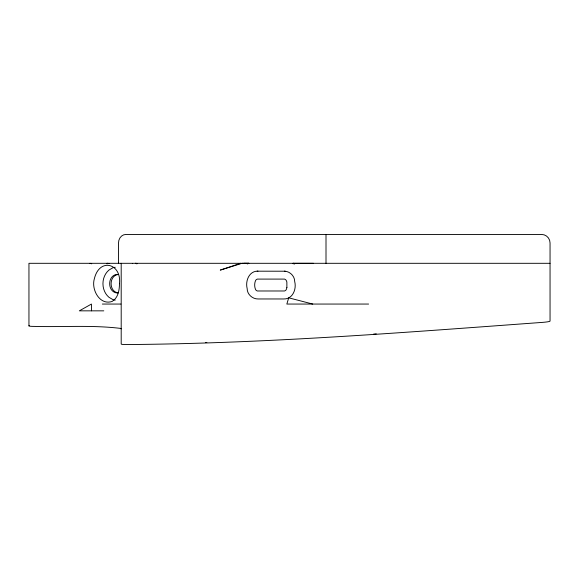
<?xml version="1.0" encoding="UTF-8"?>
<svg xmlns="http://www.w3.org/2000/svg" width="579" height="579" viewBox="0 0 579 579"><rect width="100%" height="100%" fill="white"/><g stroke="black" fill="none" stroke-linecap="round" stroke-linejoin="round"><path stroke-width="0.87" d="M91.439 310.843L91.46 304.055L79.33 310.843L103.779 310.843M242.058 263.307L248.861 263.307L247.153 263.778M313.478 263.307L293.003 263.307L294.248 263.677L293.003 263.307C294.349 263.865 292.851 263.069 293.003 263.677L294.704 263.771M132.374 263.474L132.62 263.633M248.695 263.474L247.769 263.677L248.384 263.474M244.056 263.307L248.485 263.344L247.609 263.677L248.116 263.474M247.819 263.474L248.355 263.344L247.486 263.677L248.007 263.474M247.863 263.474L247.392 263.677L248.355 263.344M117.508 274.352C107.086 274.779 107.028 292.569 117.508 293.003M115.257 267.274L113.006 267.686L108.953 270.075A16.791 14.547 90 0 0 102.946 283.681A16.791 14.54 -90 0 0 108.953 297.28L113.006 299.669L115.257 300.081M118.217 274.489C108.787 275.561 108.686 291.773 118.217 292.865M107.144 263.677L109.17 263.474L107.115 263.307L106.818 263.698L107.115 263.307L107.354 263.655M257.945 271.117C249.071 270.936 245.207 281.003 247.153 288.523C247.081 294.298 252.458 299.097 258.125 298.967L283.732 298.967C292.677 299.271 296.701 289.153 294.704 281.553C294.769 276.045 289.84 271.298 284.419 271.16M257.127 271.182L285.266 271.218M550.05 263.307L28.95 263.307L28.95 325.839M136.101 263.474L137.114 263.677L135.573 263.307L137.114 263.677M293.003 263.474L294.523 263.677M102.353 304.055L120.91 304.055M368.613 304.055L286.844 304.055L288.718 297.83L312.725 304.055M136.912 263.677L135.971 263.344L136.355 263.474M293.531 263.344L294.465 263.677L293.748 263.474M136.087 263.344L136.984 263.677L136.535 263.474M89.991 263.307L91.714 263.792M135.841 263.344L136.347 263.677M293.937 263.474L294.378 263.677L294.002 263.474M121.192 328.872L120.772 328.423C92.112 324.899 62.916 327.222 34.081 326.397A10.277 0.926 -3 0 1 30.057 326.223L29.196 326.057A10.017 0.897 -3 0 1 29.326 325.601M118.55 263.307L118.514 242.934A8.49 7.368 90 0 1 125.889 234.444L541.56 234.444A8.49 8.49 0 0 1 550.05 242.934L550.05 321.099A10.284 0.926 -3 0 1 542.516 322.38C404.033 332.476 265.443 343.579 126.526 344.556A10.19 0.912 -3 0 1 121.199 344.027L121.192 263.307M326.006 234.444L326.006 263.307M376.249 333.844A6.81 0.615 -3 0 1 373.52 334.105M206.855 342.478A6.81 0.615 -3 0 1 205.559 342.616M119.477 283.681C119.397 290.115 118.203 297.903 112.102 301.449C99.733 305.632 91.192 289.594 94.283 279.035C99.342 257.134 121.749 263.496 119.477 283.681M286.894 287.553L286.236 289.674A3.481 3.481 0 0 1 284.499 290.984L257.358 290.984A3.481 3.481 0 0 1 255.629 289.674C254.347 286.894 254.347 283.182 255.629 280.402A3.481 3.481 0 0 1 257.358 279.092L284.499 279.092A3.481 3.481 0 0 1 286.236 280.402L286.858 281.951L286.894 287.553M240.625 263.307L220.281 270.096L240.64 263.749L240.625 263.307"/></g></svg>
